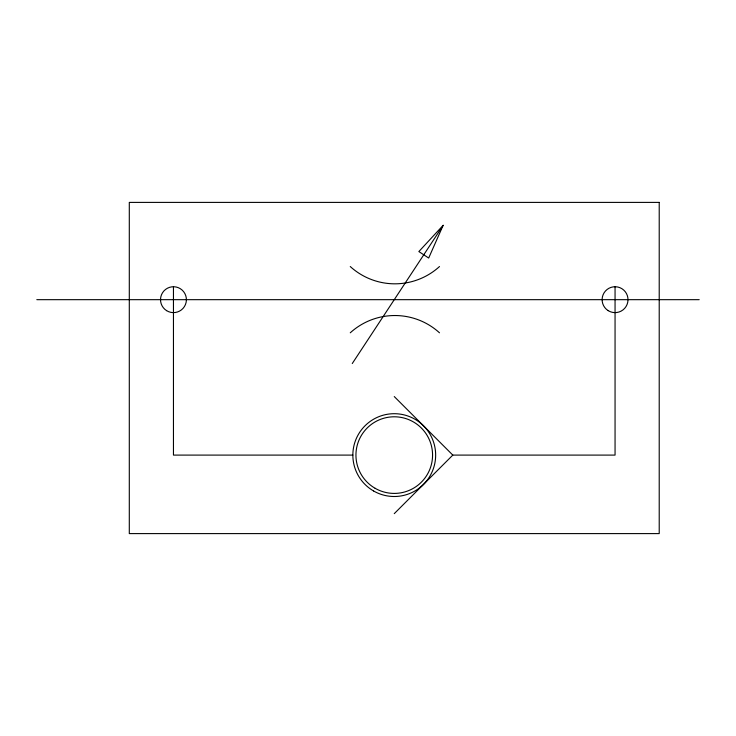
<?xml version="1.0" encoding="UTF-8"?>
<svg xmlns="http://www.w3.org/2000/svg" width="736" height="736" viewBox="0 0 736 736"><rect width="100%" height="100%" fill="white"/><g stroke="black" fill="none" stroke-linecap="round" stroke-linejoin="round"><path stroke-width="1.1" d="M443.155 225.317L428.683 258.032L418.858 251.565L443.155 225.317L352.268 363.538M394.257 513.645L452.806 455.096L615.057 455.096L615.057 286.736M36.8 299.672L699.2 299.672M352.857 455.096L173.457 455.096L173.457 286.736M394.257 396.557L452.806 455.096M350.262 332.81A66.24 66.24 0 0 1 439.502 332.81M439.502 266.542A66.24 66.24 0 0 1 350.262 266.542M659.217 202.4L129.297 202.4L129.297 533.6L659.217 533.6L659.217 202.4M608.184 310.638A12.935 12.935 0 0 0 627.992 300.15A12.935 12.935 0 0 0 609.003 288.245A12.935 12.935 0 0 0 608.184 310.638M166.584 310.638A12.935 12.935 0 0 0 186.392 300.15A12.935 12.935 0 0 0 167.403 288.245A12.935 12.935 0 0 0 166.584 310.638M375.102 488.281A38.309 38.309 0 0 0 432.566 455.096A38.309 38.309 0 0 0 375.102 421.921A38.309 38.309 0 0 0 375.102 488.281M373.557 490.958A41.4 41.4 0 0 0 435.657 455.096A41.4 41.4 0 0 0 373.557 419.244A41.4 41.4 0 0 0 373.557 490.958"/></g></svg>
